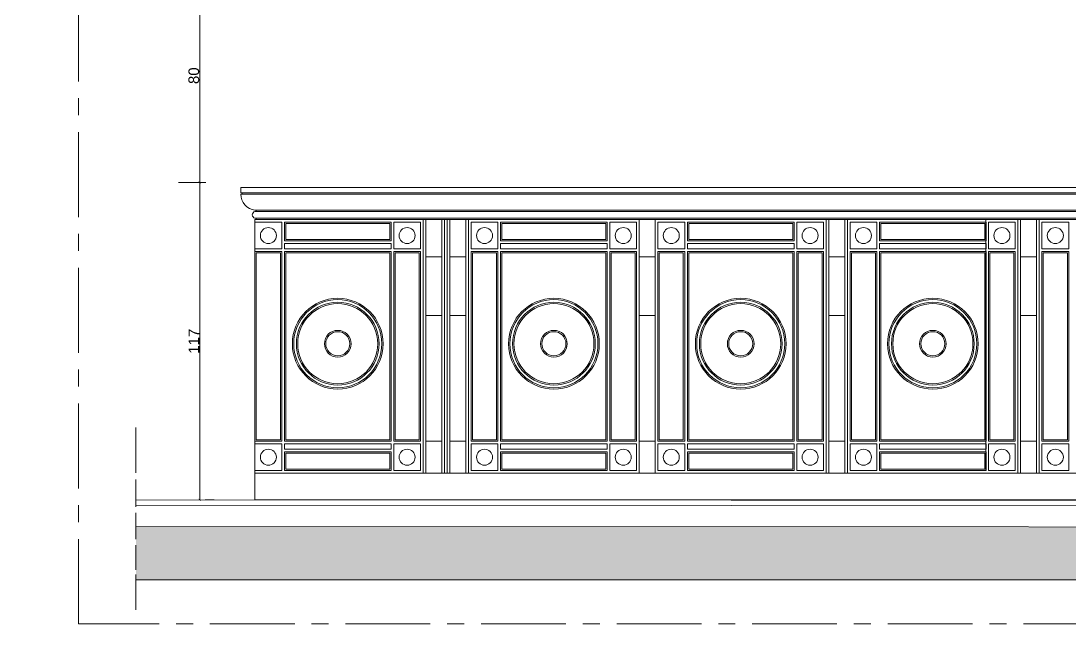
# Model space of a CAD drawing. Header units: millimetres. Extents: x 29001 to 40804, y -8833 to -5892.
# Drawn here: x 35765.3 to 36158.4, y -7240.6 to -7014.8 of the extents above; entities that cross this region are included whole.
import ezdxf
from ezdxf import colors
from ezdxf.entities.mleader import LeaderData, LeaderLine
from ezdxf.math import Vec2, Vec3

# ---------------------------------------------------------------- set-up
doc = ezdxf.new("R2010")
doc.units = ezdxf.units.MM
doc.linetypes.add('( Hidden )', pattern=[0.375, 0.25, -0.125])
doc.linetypes.add('CENTER', pattern=[50.8, 31.75, -6.35, 6.35, -6.35])
doc.layers.get('0').update_dxf_attribs({"lineweight": 0})
doc.layers.get('Defpoints').update_dxf_attribs({"lineweight": 0})
for name, color, linetype, lineweight in [('xxx_Auto_Duvar_Duvar Plan Kesit', 7, 'Continuous', 0), ('xxx_Auto_Kaplama_Ahşap', 34, 'Continuous', 0), ('xxx_Auto_Kaplama_Mermer', 23, 'Continuous', 0), ('xxx_Auto_Olcu_Ic', 33, 'Continuous', 0), ('xxx_Auto_Tasiyici_KolonTarama', 253, 'Continuous', 0), ('xxx_Auto_Yardimci_Aks', 30, 'CENTER', 0), ('xxx_Auto_Yardimci_Yazi', 7, 'Continuous', 0)]:
    doc.layers.add(name, color=color, linetype=linetype, lineweight=lineweight)
doc.styles.add('AUTOBAN', font='')
doc.styles.add('narrow', font='ARIALN.TTF', dxfattribs={"height": 4})
doc.styles.get('AUTOBAN').set_extended_font_data('Helvetica Normal Tr')
doc.dimstyles.new('AUTO_DIM_1-20', dxfattribs={"dimtxt": 4, "dimasz": 0.75, "dimexe": 2, "dimexo": 10, "dimgap": 0.2, "dimtad": 1, "dimdec": 0, "dimrnd": 0.5, "dimdsep": 46, "dimtxsty": 'AUTOBAN', "dimblk": 'ARCHTICK', "dimcen": 2, "dimclrd": 256, "dimclre": 256, "dimclrt": 256, "dimadec": 0, "dimazin": 0, "dimtfac": 1, "dimtdec": 0, "dimtix": 1, "dimtofl": 0, "dimtmove": 1, "dimatfit": 3, "dimfxl": 1, "dimtolj": 1, "dimtzin": 0, "dimlwd": -1, "dimlwe": -1, "dimarcsym": 0})

# ---------------------------------------------------------------- blocks, each defined once
blk = doc.blocks.new('_Dot')
at = {"color": 0, "linetype": 'ByBlock', "lineweight": -2}
blk.add_line((-0.5, 0), (-1, 0), dxfattribs=at)
at = {"color": 0, "linetype": 'ByBlock', "const_width": 0.5}
blk.add_lwpolyline([(-0.25, 0, 1), (0.25, 0, 1)], format="xyb", close=True, dxfattribs=at)
blk = doc.blocks.new('_ArchTick')
at = {"color": 0, "linetype": 'ByBlock', "const_width": 0.15}
blk.add_lwpolyline([(-0.5, -0.5), (0.5, 0.5)], dxfattribs=at)
blk = doc.blocks.new('*D248')
at = {"layer": 'Defpoints', "color": 0, "transparency": 16777216}
for p in [(35824.65, -7075.33, -0.05), (35832.32, -7075.33), (35827.72, -7194.16, 0.02)]:
    blk.add_point(p, dxfattribs=at)
at = {"layer": 'xxx_Auto_Olcu_Ic', "transparency": 16777216}
for p, q in [((35832.32, -7194.16), (35832.32, -7075.33)), ((35834.65, -7075.33), (35834.32, -7075.33)), ((35837.72, -7194.16), (35834.32, -7194.16))]:
    blk.add_line(p, q, dxfattribs=at)
at = {"layer": 'xxx_Auto_Olcu_Ic', "transparency": 16777216, "xscale": 0.75, "yscale": 0.75, "zscale": 0.75}
for p, rotation in [((35832.32, -7075.33), 90), ((35832.32, -7194.16), 270)]:
    blk.add_blockref('_ArchTick', p, dxfattribs=dict(at, rotation=rotation))
at = {"layer": 'xxx_Auto_Olcu_Ic', "transparency": 16777216, "insert": (35830.12, -7134.74), "char_height": 4, "attachment_point": 5, "rotation": 90, "style": 'AUTOBAN'}
blk.add_mtext('\\A1;117', dxfattribs=at)
blk = doc.blocks.new('*D251')
at = {"layer": 'Defpoints', "color": 0, "transparency": 16777216}
for p in [(35818.54, -6995.32), (35832.32, -6995.32), (35814.36, -7075.33)]:
    blk.add_point(p, dxfattribs=at)
at = {"layer": 'xxx_Auto_Olcu_Ic', "transparency": 16777216}
for p, q in [((35828.54, -6995.32), (35834.32, -6995.32)), ((35832.32, -7075.33), (35832.32, -6995.32)), ((35824.36, -7075.33), (35834.32, -7075.33))]:
    blk.add_line(p, q, dxfattribs=at)
at = {"layer": 'xxx_Auto_Olcu_Ic', "transparency": 16777216, "xscale": 0.75, "yscale": 0.75, "zscale": 0.75}
for p, rotation in [((35832.32, -6995.32), 90), ((35832.32, -7075.33), 270)]:
    blk.add_blockref('_ArchTick', p, dxfattribs=dict(at, rotation=rotation))
at = {"layer": 'xxx_Auto_Olcu_Ic', "transparency": 16777216, "insert": (35830.12, -7035.32), "char_height": 4, "attachment_point": 5, "rotation": 90, "style": 'AUTOBAN'}
blk.add_mtext('\\A1;80', dxfattribs=at)

msp = doc.modelspace()

# ---------------------------------------------------------------- hatches: boundary and pattern name
at = {"layer": 'xxx_Auto_Tasiyici_KolonTarama'}
h = msp.add_hatch(dxfattribs=at)
h.set_pattern_fill('ANSI33', color=256, scale=30)
h.set_pattern_definition([(45, (-17153.441, -31050.381), (-5.3033009, 5.3033009), []), (45, (-17148.1375, -31050.381), (-5.3033009, 5.3033009), [3.75, -1.875])])
h.paths.add_polyline_path([(36477.51, -7224.17), (36477.51, -7204.48), (35808.42, -7204.15), (35808.42, -7224.16)])

# ---------------------------------------------------------------- linework, layer by layer
at = {"linetype": '( Hidden )'}
for p, q in [((35808.42, -7167.02, 0.02), (35808.42, -7184.07, 0.02)), ((35808.42, -7186.51, 0.02), (35808.42, -7196.75, 0.02)), ((35808.42, -7199, 0.02), (35808.42, -7208.92, 0.02)), ((35808.42, -7211.13, 0.02), (35808.42, -7220.44, 0.02)), ((35808.42, -7222.1, 0.02), (35808.42, -7235.38, 0.02))]:
    msp.add_line(p, q, dxfattribs=at)
at = {"layer": 'xxx_Auto_Duvar_Duvar Plan Kesit'}
for points in [[(35808.42, -7204.17), (36477.51, -7204.4)], [(36477.51, -7224.11), (35808.42, -7224.16)]]:
    msp.add_lwpolyline(points, dxfattribs=at)
at = {"layer": 'xxx_Auto_Kaplama_Ahşap', "linetype": 'Continuous'}
msp.add_line((36126.94, -7183.18, 0.02), (36126.94, -7089.18, 0.02), dxfattribs=at)
at = {"layer": 'xxx_Auto_Kaplama_Ahşap', "linetype": 'Continuous', "elevation": 0.02}
msp.add_lwpolyline([(36471.52, -7077.18), (35847.76, -7077.18), (35847.76, -7079.18), (35848.26, -7079.18), (35848.26, -7079.68), (35847.76, -7079.68, 0.385296), (35853.03, -7085.68), (35853.53, -7085.68), (35853.53, -7086.18), (35853.03, -7086.18, 0.799999), (35853.03, -7088.68), (35853.53, -7088.68), (35853.53, -7089.18), (35853.03, -7089.18), (35853.03, -7184.18)], format="xyb", dxfattribs=at)
at = {"layer": 'xxx_Auto_Kaplama_Ahşap', "linetype": 'Continuous'}
for points, elevation in [([(36262.97, -7079.18), (36471.02, -7079.18), (35848.26, -7079.18)], 0.02), ([(36262.97, -7079.68), (36471.02, -7079.68), (35848.26, -7079.68)], 0.02), ([(36465.75, -7085.68), (35853.03, -7085.68)], 0.02), ([(36465.75, -7086.18), (35853.53, -7086.18)], 0.02), ([(36465.75, -7088.68), (35853.03, -7088.68)], 0.02), ([(36465.75, -7089.18), (35853.03, -7089.18)], 0.02), ([(35917.04, -7103.18), (35923.04, -7103.18)], 0.05), ([(35932.04, -7103.18), (35926.04, -7103.18)], 0.05), ([(35997.04, -7103.18), (36003.04, -7103.18)], 0.05), ([(36068.04, -7103.18), (36074.04, -7103.18)], 0.05), ([(36145.94, -7103.18), (36139.94, -7103.18)], 0.05), ([(35917.04, -7125.18), (35923.04, -7125.18)], 0.05), ([(35932.04, -7125.18), (35926.04, -7125.18)], 0.05), ([(35997.04, -7125.18), (36003.04, -7125.18)], 0.05), ([(36068.04, -7125.18), (36074.04, -7125.18)], 0.05), ([(36145.94, -7125.18), (36139.94, -7125.18)], 0.05), ([(35923.04, -7172.18), (35917.04, -7172.18)], 0.05), ([(35926.04, -7172.18), (35932.04, -7172.18)], 0.05), ([(36003.04, -7172.18), (35997.04, -7172.18)], 0.05), ([(36074.04, -7172.18), (36068.04, -7172.18)], 0.05), ([(36139.94, -7172.18), (36145.94, -7172.18)], 0.05)]:
    msp.add_lwpolyline(points, dxfattribs=dict(at, elevation=elevation))
at = {"layer": 'xxx_Auto_Kaplama_Ahşap', "linetype": 'Continuous', "elevation": 0.02}
for points in [[(35863.03, -7100.18), (35853.03, -7100.18), (35853.03, -7090.18), (35863.03, -7090.18)], [(35864.03, -7090.18), (35904.04, -7090.18), (35904.04, -7097.18), (35864.03, -7097.18)], [(35864.53, -7090.68), (35903.54, -7090.68), (35903.54, -7096.68), (35864.53, -7096.68)], [(35905.04, -7100.18), (35915.04, -7100.18), (35915.04, -7090.18), (35905.04, -7090.18)], [(35924.04, -7184.18), (35924.04, -7089.18), (35916.04, -7089.18), (35916.04, -7184.18)], [(35923.04, -7184.18), (35923.04, -7089.18), (35917.04, -7089.18), (35917.04, -7184.18)], [(35925.04, -7184.18), (35925.04, -7089.18), (35933.04, -7089.18), (35933.04, -7184.18)], [(35926.04, -7184.18), (35926.04, -7089.18), (35932.04, -7089.18), (35932.04, -7184.18)], [(35944.04, -7100.18), (35934.04, -7100.18), (35934.04, -7090.18), (35944.04, -7090.18)], [(35985.04, -7090.18), (35945.04, -7090.18), (35945.04, -7097.18), (35985.04, -7097.18)], [(35984.54, -7090.68), (35945.54, -7090.68), (35945.54, -7096.68), (35984.54, -7096.68)], [(35986.04, -7100.18), (35996.04, -7100.18), (35996.04, -7090.18), (35986.04, -7090.18)], [(36003.04, -7184.18), (36003.04, -7089.18), (35997.04, -7089.18), (35997.04, -7184.18)], [(36014.04, -7100.18), (36004.04, -7100.18), (36004.04, -7090.18), (36014.04, -7090.18)], [(36055.04, -7090.18), (36015.04, -7090.18), (36015.04, -7097.18), (36055.04, -7097.18)], [(36054.54, -7090.68), (36015.54, -7090.68), (36015.54, -7096.68), (36054.54, -7096.68)], [(36056.04, -7100.18), (36066.04, -7100.18), (36066.04, -7090.18), (36056.04, -7090.18)], [(36067.04, -7184.18), (36067.04, -7089.18), (36075.04, -7089.18), (36075.04, -7184.18)], [(36074.04, -7184.18), (36074.04, -7089.18), (36068.04, -7089.18), (36068.04, -7184.18)], [(36086.04, -7100.18), (36076.04, -7100.18), (36076.04, -7090.18), (36086.04, -7090.18)], [(36127.04, -7090.18), (36087.04, -7090.18), (36087.04, -7097.18), (36127.04, -7097.18)], [(36126.54, -7090.68), (36087.54, -7090.68), (36087.54, -7096.68), (36126.54, -7096.68)], [(36137.94, -7100.18), (36127.94, -7100.18), (36127.94, -7090.18), (36137.94, -7090.18)], [(36138.94, -7184.18), (36138.94, -7089.18), (36146.94, -7089.18), (36146.94, -7184.18)], [(36139.94, -7184.18), (36139.94, -7089.18), (36145.94, -7089.18), (36145.94, -7184.18)], [(36157.94, -7100.18), (36147.94, -7100.18), (36147.94, -7090.18), (36157.94, -7090.18)], [(35864.03, -7098.18), (35904.04, -7098.18), (35904.04, -7100.18), (35864.03, -7100.18)], [(35985.04, -7098.18), (35945.04, -7098.18), (35945.04, -7100.18), (35985.04, -7100.18)], [(36055.04, -7098.18), (36015.04, -7098.18), (36015.04, -7100.18), (36055.04, -7100.18)], [(36127.04, -7098.18), (36087.04, -7098.18), (36087.04, -7100.18), (36127.04, -7100.18)], [(35863.03, -7101.18), (35853.03, -7101.18), (35853.03, -7172.18), (35863.03, -7172.18)], [(35862.53, -7101.68), (35853.53, -7101.68), (35853.53, -7171.68), (35862.53, -7171.68)], [(35864.03, -7101.18), (35904.04, -7101.18), (35904.04, -7172.18), (35864.03, -7172.18)], [(35864.53, -7101.68), (35903.54, -7101.68), (35903.54, -7171.68), (35864.53, -7171.68)], [(35905.04, -7101.18), (35915.04, -7101.18), (35915.04, -7172.18), (35905.04, -7172.18)], [(35905.54, -7101.68), (35914.54, -7101.68), (35914.54, -7171.68), (35905.54, -7171.68)], [(35944.04, -7101.18), (35934.04, -7101.18), (35934.04, -7172.18), (35944.04, -7172.18)], [(35943.54, -7101.68), (35934.54, -7101.68), (35934.54, -7171.68), (35943.54, -7171.68)], [(35985.04, -7101.18), (35945.04, -7101.18), (35945.04, -7172.18), (35985.04, -7172.18)], [(35984.54, -7101.68), (35945.54, -7101.68), (35945.54, -7171.68), (35984.54, -7171.68)], [(35986.04, -7101.18), (35996.04, -7101.18), (35996.04, -7172.18), (35986.04, -7172.18)], [(35986.54, -7101.68), (35995.54, -7101.68), (35995.54, -7171.68), (35986.54, -7171.68)], [(36014.04, -7101.18), (36004.04, -7101.18), (36004.04, -7172.18), (36014.04, -7172.18)], [(36013.54, -7101.68), (36004.54, -7101.68), (36004.54, -7171.68), (36013.54, -7171.68)], [(36055.04, -7101.18), (36015.04, -7101.18), (36015.04, -7172.18), (36055.04, -7172.18)], [(36054.54, -7101.68), (36015.54, -7101.68), (36015.54, -7171.68), (36054.54, -7171.68)], [(36056.04, -7101.18), (36066.04, -7101.18), (36066.04, -7172.18), (36056.04, -7172.18)], [(36056.54, -7101.68), (36065.54, -7101.68), (36065.54, -7171.68), (36056.54, -7171.68)], [(36086.04, -7101.18), (36076.04, -7101.18), (36076.04, -7172.18), (36086.04, -7172.18)], [(36085.54, -7101.68), (36076.54, -7101.68), (36076.54, -7171.68), (36085.54, -7171.68)], [(36127.04, -7101.18), (36087.04, -7101.18), (36087.04, -7172.18), (36127.04, -7172.18)], [(36126.54, -7101.68), (36087.54, -7101.68), (36087.54, -7171.68), (36126.54, -7171.68)], [(36137.94, -7101.18), (36127.94, -7101.18), (36127.94, -7172.18), (36137.94, -7172.18)], [(36137.44, -7101.68), (36128.44, -7101.68), (36128.44, -7171.68), (36137.44, -7171.68)], [(36157.94, -7101.18), (36147.94, -7101.18), (36147.94, -7172.18), (36157.94, -7172.18)], [(36157.44, -7101.68), (36148.44, -7101.68), (36148.44, -7171.68), (36157.44, -7171.68)], [(35863.03, -7173.18), (35853.03, -7173.18), (35853.03, -7183.18), (35863.03, -7183.18)], [(35864.03, -7175.18), (35904.04, -7175.18), (35904.04, -7173.18), (35864.03, -7173.18)], [(35905.04, -7173.18), (35915.04, -7173.18), (35915.04, -7183.18), (35905.04, -7183.18)], [(35944.04, -7173.18), (35934.04, -7173.18), (35934.04, -7183.18), (35944.04, -7183.18)], [(35985.04, -7175.18), (35945.04, -7175.18), (35945.04, -7173.18), (35985.04, -7173.18)], [(35986.04, -7173.18), (35996.04, -7173.18), (35996.04, -7183.18), (35986.04, -7183.18)], [(36014.04, -7173.18), (36004.04, -7173.18), (36004.04, -7183.18), (36014.04, -7183.18)], [(36055.04, -7175.18), (36015.04, -7175.18), (36015.04, -7173.18), (36055.04, -7173.18)], [(36056.04, -7173.18), (36066.04, -7173.18), (36066.04, -7183.18), (36056.04, -7183.18)], [(36086.04, -7173.18), (36076.04, -7173.18), (36076.04, -7183.18), (36086.04, -7183.18)], [(36127.04, -7175.18), (36087.04, -7175.18), (36087.04, -7173.18), (36127.04, -7173.18)], [(36137.94, -7173.18), (36127.94, -7173.18), (36127.94, -7183.18), (36137.94, -7183.18)], [(36157.94, -7173.18), (36147.94, -7173.18), (36147.94, -7183.18), (36157.94, -7183.18)], [(35864.03, -7183.18), (35904.04, -7183.18), (35904.04, -7176.18), (35864.03, -7176.18)], [(35864.53, -7182.68), (35903.54, -7182.68), (35903.54, -7176.68), (35864.53, -7176.68)], [(35985.04, -7183.18), (35945.04, -7183.18), (35945.04, -7176.18), (35985.04, -7176.18)], [(35984.54, -7182.68), (35945.54, -7182.68), (35945.54, -7176.68), (35984.54, -7176.68)], [(36055.04, -7183.18), (36015.04, -7183.18), (36015.04, -7176.18), (36055.04, -7176.18)], [(36054.54, -7182.68), (36015.54, -7182.68), (36015.54, -7176.68), (36054.54, -7176.68)], [(36127.04, -7183.18), (36087.04, -7183.18), (36087.04, -7176.18), (36127.04, -7176.18)], [(36126.54, -7182.68), (36087.54, -7182.68), (36087.54, -7176.68), (36126.54, -7176.68)], [(35853.03, -7194.18), (35853.03, -7184.18), (36466.25, -7184.18), (36466.25, -7194.18)]]:
    msp.add_lwpolyline(points, close=True, dxfattribs=at)
at = {"layer": 'xxx_Auto_Kaplama_Ahşap', "linetype": 'Continuous'}
for centre, radius in [((35858.03, -7095.18, 0.02), 3), ((35910.04, -7095.18, 0.02), 3), ((35939.04, -7095.18, 0.02), 3), ((35991.04, -7095.18, 0.02), 3), ((36009.04, -7095.18, 0.02), 3), ((36061.04, -7095.18, 0.02), 3), ((36081.04, -7095.18, 0.02), 3), ((36132.94, -7095.18, 0.02), 3), ((36152.94, -7095.18, 0.02), 3), ((35884.04, -7135.68, 0.02), 17), ((35965.04, -7135.68, 0.02), 17), ((36035.04, -7135.68, 0.02), 17), ((36107.04, -7135.68, 0.02), 17), ((35884.04, -7135.68, 0.02), 16.5), ((35884.04, -7135.68, 0.02), 15.5), ((35884.04, -7135.68, 0.02), 15), ((35965.04, -7135.68, 0.02), 16.5), ((35965.04, -7135.68, 0.02), 15.5), ((35965.04, -7135.68, 0.02), 15), ((36035.04, -7135.68, 0.02), 16.5), ((36035.04, -7135.68, 0.02), 15.5), ((36035.04, -7135.68, 0.02), 15), ((36107.04, -7135.68, 0.02), 16.5), ((36107.04, -7135.68, 0.02), 15.5), ((36107.04, -7135.68, 0.02), 15), ((35884.04, -7135.68, 0.02), 5), ((35965.04, -7135.68, 0.02), 5), ((36035.04, -7135.68, 0.02), 5), ((36107.04, -7135.68, 0.02), 5), ((35884.04, -7135.68, 0.02), 4.5), ((35965.04, -7135.68, 0.02), 4.5), ((36035.04, -7135.68, 0.02), 4.5), ((36107.04, -7135.68, 0.02), 4.5), ((35858.03, -7178.18, 0.02), 3), ((35910.04, -7178.18, 0.02), 3), ((35939.04, -7178.18, 0.02), 3), ((35991.04, -7178.18, 0.02), 3), ((36009.04, -7178.18, 0.02), 3), ((36061.04, -7178.18, 0.02), 3), ((36081.04, -7178.18, 0.02), 3), ((36132.94, -7178.18, 0.02), 3), ((36152.94, -7178.18, 0.02), 3)]:
    msp.add_circle(centre, radius, dxfattribs=at)
at = {"layer": 'xxx_Auto_Kaplama_Mermer', "elevation": 0.02}
for points in [[(36477.51, -7194.5), (35808.42, -7194.15)], [(36477.51, -7196.49), (35808.42, -7196.15)]]:
    msp.add_lwpolyline(points, dxfattribs=at)
at = {"layer": 'xxx_Auto_Yardimci_Aks'}
msp.add_lwpolyline([(35786.93, -6654.19), (36477.51, -6654.19), (36477.51, -7240.64), (35786.93, -7240.64)], close=True, dxfattribs=at)

# ---------------------------------------------------------------- dimensions: what is measured, and where the dimension line sits
at = {"layer": 'xxx_Auto_Olcu_Ic'}
dim = msp.add_linear_dim(base=(35832.32, -6995.32, -0.05), p1=(35814.36, -7075.33, -0.05), p2=(35818.54, -6995.32, -0.05), angle=90, dimstyle='AUTO_DIM_1-20', dxfattribs=at)
dim.commit()
dim.dimension.update_dxf_attribs({"geometry": '*D251', "text_midpoint": (35830.12, -7035.32, -0.05)})
dim = msp.add_linear_dim(base=(35832.32, -7075.33), p1=(35827.72, -7194.16, 0.02), p2=(35824.65, -7075.33, -0.05), angle=90, text='117', dimstyle='AUTO_DIM_1-20', dxfattribs=at)
dim.commit()
dim.dimension.update_dxf_attribs({"geometry": '*D248', "text_midpoint": (35830.12, -7134.74)})

# ---------------------------------------------------------------- leaders
at = {"layer": 'xxx_Auto_Yardimci_Yazi'}
ml = msp.add_multileader_mtext('Standard', dxfattribs=at)
ml.set_content('{\\fCalibri Light|b0|i0|c162|p34;WT03 / MERMER}', color=256, style='narrow')
ml.set_leader_properties(color=256, linetype='ByLayer', lineweight=-1)
ml.set_arrow_properties(name='DOT')
ml.build(insert=Vec2(0, 0))
ml.multileader.update_dxf_attribs({"dogleg_length": 49.61, "arrow_head_size": 1.2})
ctx = ml.context
ctx.base_point, ctx.char_height, ctx.arrow_head_size, ctx.plane_origin = Vec3(35673.55, -7063.25), 3, 1.2, Vec3(35327.54, -6937.56)
notes = []
notes.append((ctx, [(0, (1, 1, 0), (35657.75, -7063.25), (1, 0), 15.8, [(0, [(35647.06, -7075.21)], 0, [])])]))
ctx.mtext.insert, ctx.mtext.width, ctx.mtext.defined_height, ctx.mtext.flow_direction = Vec3(35675.55, -7061.44), 186.3768, 39.78, 5
ml = msp.add_multileader_mtext('Standard', dxfattribs=at)
ml.set_content('{\\fCalibri Light|b0|i0|c162|p34;WT12 /AHŞAP}', color=256, style='narrow')
ml.set_leader_properties(color=256, linetype='ByLayer', lineweight=-1)
ml.set_arrow_properties(name='DOT')
ml.build(insert=Vec2(0, 0))
ml.multileader.update_dxf_attribs({"dogleg_length": 49.61, "arrow_head_size": 1.2})
ctx = ml.context
ctx.base_point, ctx.char_height, ctx.arrow_head_size, ctx.plane_origin = Vec3(35673.55, -7115.1), 3, 1.2, Vec3(35327.54, -6989.41)
notes.append((ctx, [(0, (1, 1, 0), (35657.75, -7115.1), (1, 0), 15.8, [(0, [(35647.06, -7127.06)], 0, [])])]))
ctx.mtext.insert, ctx.mtext.width, ctx.mtext.defined_height, ctx.mtext.flow_direction = Vec3(35675.55, -7113.18), 186.3768, 39.78, 5
ml = msp.add_multileader_mtext('Standard', dxfattribs=at)
ml.set_content('{\\fCalibri Light|b0|i0|c162|p34;WT03 / MERMER}', color=256, style='narrow')
ml.set_leader_properties(color=256, linetype='ByLayer', lineweight=-1)
ml.set_arrow_properties(name='DOT')
ml.build(insert=Vec2(0, 0))
ml.multileader.update_dxf_attribs({"dogleg_length": 49.61, "arrow_head_size": 1.2})
ctx = ml.context
ctx.base_point, ctx.char_height, ctx.arrow_head_size, ctx.plane_origin = Vec3(35673.55, -7175.59), 3, 1.2, Vec3(35327.54, -7049.9)
notes.append((ctx, [(0, (1, 1, 0), (35657.75, -7175.59), (1, 0), 15.8, [(0, [(35647.06, -7187.55)], 0, [])])]))
ctx.mtext.insert, ctx.mtext.width, ctx.mtext.defined_height, ctx.mtext.flow_direction = Vec3(35675.55, -7173.78), 186.3768, 39.78, 5
for ctx, leaders in notes:
    for number, flags, end, landing, length, lines in leaders:
        leader = LeaderData()
        leader.index, (leader.has_last_leader_line, leader.has_dogleg_vector, leader.attachment_direction) = number, flags
        leader.last_leader_point, leader.dogleg_vector, leader.dogleg_length = Vec3(end), Vec3(landing), length
        for number, points, colour, breaks in lines:
            line = LeaderLine()
            line.index, line.vertices, line.color, line.breaks = number, Vec3.list(points), colors.encode_raw_color(colour), breaks
            leader.lines.append(line)
        ctx.leaders.append(leader)

doc.saveas('drawing.dxf')
